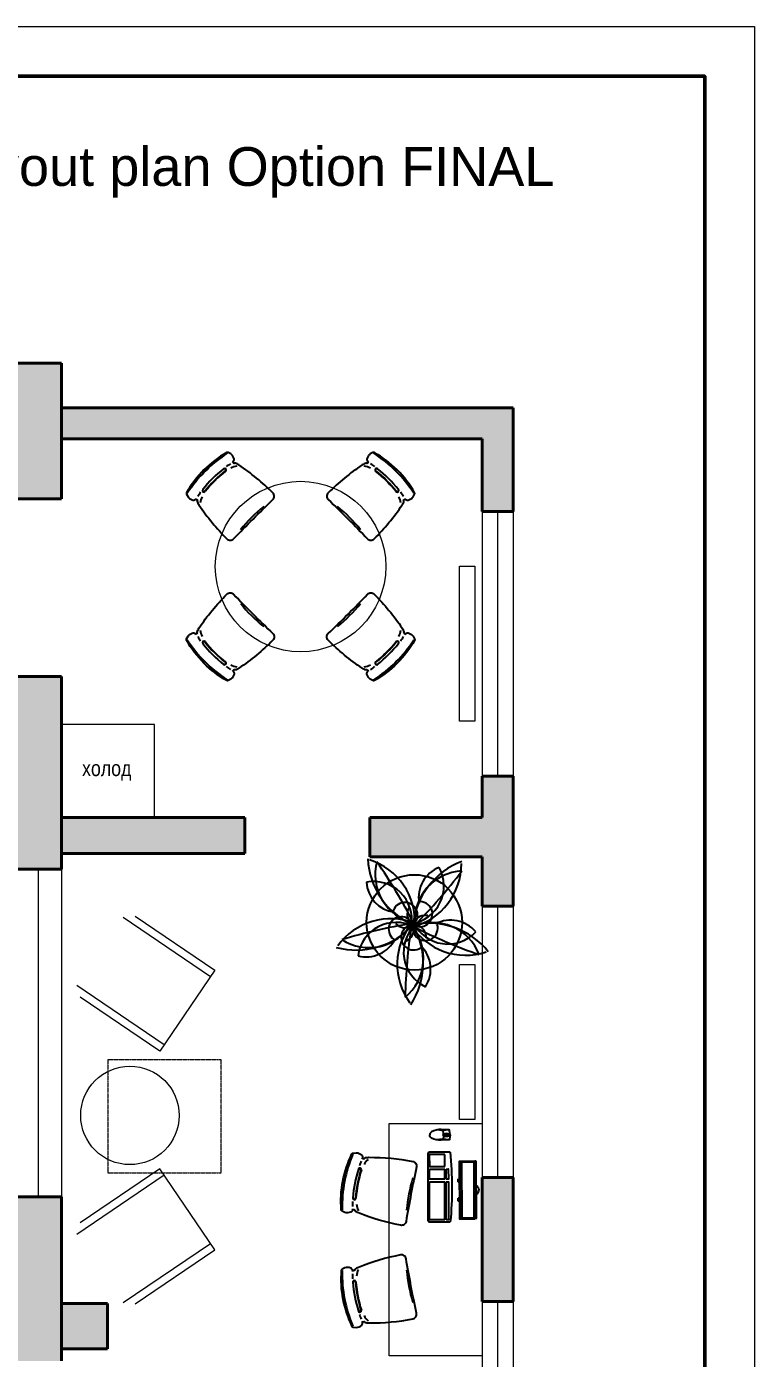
# Model space of a CAD drawing. Header units: millimetres. Extents: x -113694 to 67403, y -186630 to 63734.
# Drawn here: x 32233 to 36929, y -181784 to -173191 of the extents above; entities that cross this region are included whole.
import ezdxf

# ---------------------------------------------------------------- set-up
doc = ezdxf.new("R2010")
doc.units = ezdxf.units.MM
doc.linetypes.add('ACAD_ISO03W100', pattern=[30, 12, -18])
doc.linetypes.add('DASHED2', pattern=[0.375, 0.25, -0.125])
for name, color, linetype, lineweight in [('0.5', 7, 'Continuous', 50), ('01 прерыпистая', 150, 'ACAD_ISO03W100', 20), ('LEST', 32, 'Continuous', 15), ('MEBLEA', 5, 'Continuous', 18), ('STEN', 7, 'Continuous', 40)]:
    doc.layers.add(name, color=color, linetype=linetype, lineweight=lineweight)
doc.layers.add('B-FURNITURE', color=22, linetype='Continuous')
doc.layers.add('mebel', color=5, linetype='Continuous')
doc.layers.add('mobilier st', color=7, linetype='Continuous', lineweight=25, true_color=0xb5f6ac)
doc.styles.get("Standard").update_dxf_attribs({"font": 'arial.ttf'})

# ---------------------------------------------------------------- blocks, each defined once
blk = doc.blocks.new('Comp 01')
at = {"layer": 'B-FURNITURE'}
for points in [[(49359.9, 83983.4), (49729.9, 83983.4)], [(49359.9, 83983.4), (49359.9, 83973.6)], [(49724.5, 83969.9), (49724.5, 83888.6), (49365.2, 83888.6), (49365.2, 83969.9)], [(49729.9, 83983.4), (49729.9, 83973.6)], [(49473.4, 83866.9), (49492.7, 83866.9)], [(49597, 83866.9), (49616.4, 83866.9)]]:
    blk.add_lwpolyline(points, dxfattribs=at)
for points in [[(49359.9, 83973.6), (49729.9, 83973.6), (49729.9, 83873.6), (49359.9, 83873.6)], [(49363.6, 83969.9), (49726.2, 83969.9), (49726.2, 83886.9), (49363.6, 83886.9)]]:
    blk.add_lwpolyline(points, close=True, dxfattribs=at)
at = {"layer": 'B-FURNITURE', "ltscale": 600}
for points in [[(49789.2, 83815.1), (49789.2, 83681.1, -0.414214), (49779.2, 83671.1), (49349.2, 83671.1, -0.414214), (49339.2, 83681.1), (49339.2, 83815.1)], [(49900.9, 83815.2), (49873.2, 83811.8, 0.305342), (49868, 83807.3), (49866.3, 83758.2, 0.129908), (49880.5, 83695.3, 0.287576), (49900.9, 83684.3, 0.554561)], [(49900.9, 83815.2), (49928.6, 83811.8, -0.305342), (49933.8, 83807.3), (49935.6, 83758.2, -0.129908), (49921.3, 83695.3, -0.287576), (49900.9, 83684.3, -0.554561)]]:
    blk.add_lwpolyline(points, format="xyb", dxfattribs=at)
at = {"layer": 'B-FURNITURE', "color": 253, "ltscale": 600}
for points in [[(49598.9, 83788.7), (49598.9, 83803.1), (49353.5, 83803.1), (49353.5, 83788.7)], [(49353.5, 83788.7), (49598.9, 83788.7)], [(49353.5, 83780.1), (49353.5, 83680.7), (49598.9, 83680.7)], [(49353.5, 83780.1), (49598.9, 83780.1)], [(49598.9, 83680.7), (49598.9, 83780.1)], [(49680.8, 83788.7), (49680.8, 83803.1), (49615.2, 83803.1), (49615.2, 83788.7)], [(49615.2, 83788.7), (49680.8, 83788.7)], [(49615.2, 83780.1), (49680.8, 83780.1)], [(49615.2, 83780.1), (49615.2, 83680.7), (49680.8, 83680.7)], [(49680.8, 83680.7), (49680.8, 83780.1)], [(49774.8, 83680.7), (49697, 83680.7), (49697, 83780.1)], [(49697, 83780.1), (49774.8, 83780)], [(49774.8, 83780), (49774.8, 83680.7)]]:
    blk.add_lwpolyline(points, dxfattribs=at)
for points in [[(49868, 83807.3, -0.060586), (49869.3, 83725.8, 1.11092)], [(49934, 83807.3, 0.060586), (49932.7, 83725.8, -1.11092)], [(49896.3, 83772.2, 0.218143), (49871.1, 83765.5, -2.120989)], [(49905.7, 83772.2, -0.218143), (49930.8, 83765.5, 2.120989)]]:
    blk.add_lwpolyline(points, format="xyb", dxfattribs=at)
at = {"layer": 'B-FURNITURE', "ltscale": 600}
blk.add_arc((49564.2, 81540.6), 2285.5, 84.35039, 95.64961, dxfattribs=at)
at = {"layer": 'B-FURNITURE'}
for start_param, end_param in [(5.879736, 6.686635), (7.484941, 7.521351), (5.045019, 5.08143)]:
    blk.add_ellipse((49544.9, 83802.8), major_axis=(0, 196.3), ratio=0.385319, start_param=start_param, end_param=end_param, dxfattribs=at)
at = {"layer": 'B-FURNITURE', "color": 253, "ltscale": 600}
for centre, major_axis, ratio in [((49900.9, 83791.5), (0, 23.7), 0.333544), ((49901, 83793.9), (0, 10.5), 0.431937)]:
    blk.add_ellipse(centre, major_axis=major_axis, ratio=ratio, dxfattribs=at)
at = {"layer": 'B-FURNITURE'}
for points in [[(49493.7, 83873.6), (49493.4, 83871.4), (49493, 83869.2), (49492.7, 83866.9)], [(49597, 83866.9), (49596.7, 83869.2), (49596.4, 83871.4), (49596, 83873.6)]]:
    blk.add_open_spline(points, degree=3, dxfattribs=at)
blk = doc.blocks.new('z_11')
blk.add_circle((23.6, 531.3), 307.9)
for centre, radius, start, end in [((214.7, 965.3), 491.8, 182.71954, 246.01244), ((-391.3, 536), 418.5, 356.30106, 72.4309), ((92.5, 840.2), 321.6, 165.10216, 256.7123), ((-2925.9, -966.8), 3301.9, 26.90326, 34.9112), ((-33.2, 767.6), 247.4, 278.90326, 28.75671), ((-91.6, 908.3), 418.5, 284.30106, 0.4309), ((503.9, 464.6), 491.8, 110.71954, 174.01244), ((347.2, 542.1), 321.6, 93.10216, 184.7123), ((-2304.1, 2854.4), 3301.9, 314.90326, 322.9112), ((261, 691.3), 210, 111.57797, 189.51753), ((-239.4, 548.1), 247.4, 350.90326, 100.75671), ((-76, 804.3), 210, 183.57797, 261.51753), ((-37, 578.7), 81.4, 222.08208, 159.82012), ((58.5, 584.5), 81.4, 150.08208, 87.82012), ((-350.9, 844.9), 491.8, 254.71954, 318.01244), ((-129.9, 136), 418.5, 68.30106, 144.4309), ((-269.7, 690.1), 321.6, 237.10216, 328.7123), ((516.1, -2739), 3301.9, 98.90326, 106.9112), ((-94.5, 284.2), 247.4, 62.90326, 172.75671), ((-61, 486.2), 81.4, 294.08208, 231.82012), ((331.4, 261), 418.5, 140.30106, 216.4309), ((19.6, 434.7), 81.4, 6.08208, 303.82012), ((201.4, 340.5), 247.4, 134.90326, 244.75671), ((1.4, 508.2), 15.4, 30.01244, 106.83722), ((-411.2, 269.9), 491.8, 326.71954, 30.01244), ((17.9, 500.9), 15.4, 102.01244, 178.83722), ((93.5, 495.5), 81.4, 78.08208, 15.82012), ((30, 514.3), 15.4, 174.01244, 250.83722), ((3.3, 526.2), 15.4, 318.01244, 34.83722), ((117.1, 34.8), 491.8, 38.71954, 102.01244), ((21, 530), 15.4, 246.01244, 322.83722), ((142.4, 207.8), 321.6, 21.10216, 112.7123), ((239.3, 639.2), 247.4, 206.90326, 316.75671), ((257.6, 335.9), 210, 39.57797, 117.51753), ((-238.9, 299.3), 321.6, 309.10216, 40.7123), ((3265.3, -13), 3301.9, 170.90326, 178.9112), ((355, 738.3), 418.5, 212.30106, 288.4309), ((1522.2, 3443.9), 3301.9, 242.90326, 250.9112), ((-287.6, 518.8), 210, 255.57797, 333.51753), ((-81.4, 229.3), 210, 327.57797, 45.51753)]:
    blk.add_arc(centre, radius, start, end)

msp = doc.modelspace()

# ---------------------------------------------------------------- hatches: boundary and pattern name
at = {"layer": 'MEBLEA'}
h = msp.add_hatch(color=256, dxfattribs=at)
h.set_gradient(color1=(147, 149, 152), color2=(147, 149, 152), tint=1)
h.paths.add_polyline_path([(32458.2, -183118.8), (32158.2, -183118.8), (32158.2, -183700.8), (29836.7, -183700.8), (28936.7, -183704.7), (28535.8, -183706.4), (28535.8, -183706), (28523.2, -183700.8), (27515.2, -183700.8), (27087.2, -183700.8), (26487.2, -183700.8), (26487.2, -182195.8), (26187.2, -182195.8), (26187.2, -183695.8), (25702.2, -183695.8), (20706.2, -183695.8), (20706.2, -183322.5), (20706.2, -183240.8), (20406.2, -183240.8), (20406.2, -183995.8), (32458.2, -183995.8)])
h.paths.add_polyline_path([(26487.2, -175762.8), (26587.2, -175762.8), (26587.2, -175362.8), (26187.2, -175362.8), (26187.2, -181165.8), (23014.3, -181165.8), (23014.3, -181465.8), (24695.7, -181465.8), (26487.2, -181465.8)])
h.paths.add_polyline_path([(23014.3, -181165.8), (20406.2, -181165.8), (20406.2, -181920.8), (20706.2, -181920.8), (20706.2, -181465.8), (23014.3, -181465.8)])
h.paths.add_polyline_path([(32458.2, -175362.8), (27372.2, -175362.8), (27372.2, -175762.8), (27618.2, -175762.8), (27618.2, -176490.8), (27718.2, -176490.8), (27718.2, -175605.8), (29573.2, -175605.8), (29573.2, -177190.8), (29933.2, -177190.8), (29933.2, -175614.8), (31369.6, -175614.8), (31369.6, -175612.3), (31968.4, -175614.8), (32158.2, -175614.8), (32158.2, -176238.8), (32458.2, -176238.8)])
h.paths.add_polyline_path([(27718.2, -177609.8), (27710.2, -177190.8), (27626.2, -177190.8), (27618.2, -177396.1), (27618.2, -178059.8), (27718.2, -178059.8)])
h.paths.add_polyline_path([(30533.2, -178059.8), (27618.2, -178059.8), (27618.2, -178159.8), (28168.2, -178159.8), (30533.2, -178159.8), (30533.2, -178119.8)])
h.paths.add_polyline_path([(28268.2, -178159.8), (28168.2, -178159.8), (28168.2, -179059.8), (28168.2, -179159.8), (28268.2, -179159.8)])
h.paths.add_polyline_path([(29933.2, -177190.8), (29833.2, -177190.8), (29833.2, -178059.8), (29933.2, -178059.8)])
h.paths.add_polyline_path([(28168.2, -179059.8), (27618.2, -179059.8), (27618.2, -179159.8), (28168.2, -179159.8)])
h.paths.add_polyline_path([(28168.2, -180227.8), (27618.2, -180227.8), (27618.2, -180327.8), (28168.2, -180327.8)])
h.paths.add_polyline_path([(28268.2, -180227.8), (28168.2, -180227.8), (28168.2, -180327.8), (28168.2, -181227.8), (28268.2, -181227.8)])
h.paths.add_polyline_path([(32458.2, -180740.8), (32158.2, -180740.8), (32158.2, -181227.8), (27618.2, -181227.8), (27618.2, -181327.8), (32158.2, -181327.8), (32158.2, -181799.8), (32458.2, -181799.8)])
h.paths.add_polyline_path([(32158.2, -178059.8), (32033.2, -178059.8), (32033.2, -178159.8), (32158.2, -178159.8)])
h.paths.add_polyline_path([(32458.2, -177383.8), (32158.2, -177383.8), (32158.2, -178159.8), (32158.2, -178626.8), (32458.2, -178626.8)])
h.paths.add_polyline_path([(33641.2, -178294.8), (32458.2, -178294.8), (32458.2, -178526.8), (33641.2, -178526.8)])
h.paths.add_polyline_path([(35372.2, -175649.8), (32458.2, -175649.8), (32458.2, -175849.8), (35172.2, -175849.8), (35172.2, -176319.8), (35372.2, -176319.8)])
h.paths.add_polyline_path([(35372.2, -178026.8), (35172.2, -178026.8), (35172.2, -178294.8), (34447.2, -178294.8), (34447.2, -178546.9), (35172.2, -178546.9), (35172.2, -178865.9), (35372.2, -178865.9)])
h.paths.add_polyline_path([(35372.2, -180617.9), (35172.2, -180617.9), (35172.2, -181417.9), (35372.2, -181417.9)])
h.paths.add_polyline_path([(35372.2, -183210.9), (35172.2, -183210.9), (35172.2, -183602.9), (32458.2, -183602.9), (32458.2, -183802.9), (35372.2, -183802.9)])
h.paths.add_polyline_path([(32755.2, -181430.8), (32458.2, -181430.8), (32458.2, -181722.8), (32755.2, -181722.8)])
h.paths.add_polyline_path([(27718.2, -182195.8), (26487.2, -182195.8), (26487.2, -182295.8), (26648.4, -182295.8), (27718.2, -182295.8)])

# ---------------------------------------------------------------- linework, layer by layer
at = {"layer": '0.5', "linetype": 'ByBlock', "lineweight": 50}
msp.add_lwpolyline([(19203.1, -173511.1), (36609, -173511.1), (36609, -186309.6), (19203.1, -186309.6), (19203.1, -173511.1)], dxfattribs=at)
at = {"layer": '01 прерыпистая', "color": 7, "linetype": 'ByBlock', "ltscale": 5, "true_color": 0xffffff}
msp.add_lwpolyline([(17923.2, -173191.1), (36929, -173191.1), (36929, -186629.6), (17923.2, -186629.6), (17923.2, -173191.1)], dxfattribs=at)
at = {"layer": 'LEST'}
for p, q in [((35172.2, -176319.8), (35172.2, -178026.8)), ((35272.2, -176319.8), (35272.2, -178026.8)), ((35372.2, -176319.8), (35372.2, -178026.8)), ((32308.2, -178626.8), (32308.2, -180740.8)), ((32458.2, -178626.8), (32458.2, -180740.8)), ((35172.2, -178865.9), (35172.2, -180617.9)), ((35272.2, -178865.9), (35272.2, -180617.9)), ((35372.2, -178865.9), (35372.2, -180617.9)), ((35172.2, -181417.9), (35172.2, -183210.9)), ((35272.2, -181417.9), (35272.2, -183210.9)), ((35372.2, -181417.9), (35372.2, -183210.9))]:
    msp.add_line(p, q, dxfattribs=at)
at = {"layer": 'mebel', "linetype": 'Continuous', "lineweight": 13}
for p, q in [((32856.4, -178937.9), (33419.2, -179319.6)), ((32934.1, -178930.2), (33447.3, -179278.2)), ((33447.3, -179278.2), (33092.6, -179801.3)), ((33120.6, -179759.9), (32557.8, -179378.2)), ((33092.6, -179801.3), (32579.4, -179453.3)), ((33120.6, -180602.3), (32557.8, -180984)), ((33092.6, -180561), (32579.4, -180908.9)), ((33447.3, -181084), (33092.6, -180561)), ((32856.4, -181424.3), (33419.2, -181042.7)), ((32934.1, -181432), (33447.3, -181084))]:
    msp.add_line(p, q, dxfattribs=at)
at = {"layer": 'mebel'}
for points in [[(33274.5, -176226, 0.097016), (33288.9, -176238.7, 0.061801), (33306.9, -176246.5, 0.217427), (33325.6, -176240.1), (33335.3, -176247, 0.139898), (33333.9, -176252.3, 0.092124), (33337.9, -176265.3, 0.027034), (33345.1, -176277.2, 0.047681), (33525.7, -176496.8, 0.421772), (33568.7, -176496.3, -0.01197), (33822.2, -176242.8, 0.421772), (33822.7, -176199.8, 0.047681), (33603.1, -176019.2, 0.027034), (33591.1, -176012, 0.092124), (33578.2, -176008, 0.139898), (33572.9, -176009.4), (33566, -175999.8, 0.217427), (33572.4, -175981, 0.061801), (33564.6, -175963, 0.097016), (33551.9, -175948.6), (33534.4, -175939.1, 0.259618), (33524.7, -175939.2, 0.135594), (33265.1, -176198.8, 0.259618), (33265, -176208.5)], [(34449.7, -175948.6, 0.097016), (34437, -175963, 0.061801), (34429.2, -175981, 0.217427), (34435.6, -175999.8), (34428.7, -176009.4, 0.139898), (34423.4, -176008, 0.092124), (34410.5, -176012, 0.027034), (34398.5, -176019.2, 0.047681), (34178.9, -176199.8, 0.421772), (34179.4, -176242.8, -0.01197), (34432.9, -176496.3, 0.421772), (34475.9, -176496.8, 0.047681), (34656.5, -176277.2, 0.027034), (34663.7, -176265.3, 0.092124), (34667.7, -176252.3, 0.139898), (34666.3, -176247), (34676, -176240.1, 0.217427), (34694.7, -176246.5, 0.061801), (34712.7, -176238.7, 0.097016), (34727.1, -176226), (34736.6, -176208.5, 0.259618), (34736.5, -176198.8, 0.135594), (34476.9, -175939.2, 0.259618), (34467.2, -175939.1)], [(33274.5, -177123.8, -0.097016), (33288.9, -177111.1, -0.061801), (33306.9, -177103.3, -0.217427), (33325.6, -177109.7), (33335.3, -177102.8, -0.139898), (33333.9, -177097.5, -0.092124), (33337.9, -177084.6, -0.027034), (33345.1, -177072.6, -0.047681), (33525.7, -176853, -0.421772), (33568.7, -176853.5, 0.01197), (33822.2, -177107, -0.421772), (33822.7, -177150, -0.047681), (33603.1, -177330.6, -0.027034), (33591.1, -177337.8, -0.092124), (33578.2, -177341.8, -0.139898), (33572.9, -177340.4), (33566, -177350.1, -0.217427), (33572.4, -177368.8, -0.061801), (33564.6, -177386.8, -0.097016), (33551.9, -177401.2), (33534.4, -177410.7, -0.259618), (33524.7, -177410.6, -0.135594), (33265.1, -177151, -0.259618), (33265, -177141.3)], [(34449.7, -177401.2, -0.097016), (34437, -177386.8, -0.061801), (34429.2, -177368.8, -0.217427), (34435.6, -177350.1), (34428.7, -177340.4, -0.139898), (34423.4, -177341.8, -0.092124), (34410.5, -177337.8, -0.027034), (34398.5, -177330.6, -0.047681), (34178.9, -177150, -0.421772), (34179.4, -177107, 0.01197), (34432.9, -176853.5, -0.421772), (34475.9, -176853, -0.047681), (34656.5, -177072.6, -0.027034), (34663.7, -177084.6, -0.092124), (34667.7, -177097.5, -0.139898), (34666.3, -177102.8), (34676, -177109.7, -0.217427), (34694.7, -177103.3, -0.061801), (34712.7, -177111.1, -0.097016), (34727.1, -177123.8), (34736.6, -177141.3, -0.259618), (34736.5, -177151, -0.135594), (34476.9, -177410.6, -0.259618), (34467.2, -177410.7)], [(34360.3, -180456.9, -0.097016), (34379, -180461.7, -0.061801), (34395.5, -180472.2, -0.217427), (34400.7, -180491.3), (34411.8, -180495.5, -0.139898), (34415.5, -180491.3, -0.092124), (34428.4, -180487.4, -0.027034), (34442.3, -180486.6, -0.047681), (34725.5, -180512.8, -0.421772), (34749.2, -180548.7, 0.01197), (34681.6, -180900.8, -0.421772), (34646.3, -180925.3, -0.047681), (34373.6, -180844.9, -0.027034), (34361, -180839.1, -0.092124), (34350.4, -180830.6, -0.139898), (34348.5, -180825.4), (34336.7, -180825.2, -0.217427), (34324.7, -180840.9, -0.061801), (34305.5, -180844.6, -0.097016), (34286.4, -180842.1), (34268.7, -180833.1, -0.259618), (34263.3, -180825, -0.135594), (34332.5, -180464.4, -0.259618), (34340.5, -180458.9)], [(34360.3, -181584.9, 0.097016), (34379, -181580.2, 0.061801), (34395.5, -181569.6, 0.217427), (34400.7, -181550.6), (34411.8, -181546.4, 0.139898), (34415.5, -181550.6, 0.092124), (34428.4, -181554.5, 0.027034), (34442.3, -181555.3, 0.047681), (34725.5, -181529, 0.421772), (34749.2, -181493.2, -0.01197), (34681.6, -181141.1, 0.421772), (34646.3, -181116.5, 0.047681), (34373.6, -181196.9, 0.027034), (34361, -181202.8, 0.092124), (34350.4, -181211.3, 0.139898), (34348.5, -181216.5), (34336.7, -181216.7, 0.217427), (34324.7, -181200.9, 0.061801), (34305.5, -181197.3, 0.097016), (34286.4, -181199.7), (34268.7, -181208.8, 0.259618), (34263.3, -181216.9, 0.135594), (34332.5, -181577.5, 0.259618), (34340.5, -181583)]]:
    msp.add_lwpolyline(points, format="xyb", close=True, dxfattribs=at)
for points in [[(34431.2, -176011.4, 0.079153), (34428.7, -176009.4, 0.079153)], [(33337.3, -176244.5, 0.079153), (33335.3, -176247, 0.079153)], [(33337.3, -177105.3, -0.079153), (33335.3, -177102.8, -0.079153)], [(34431.2, -177338.4, -0.079153), (34428.7, -177340.4, -0.079153)], [(34410.9, -180498.5, -0.079153), (34411.8, -180495.5, -0.079153)], [(34410.9, -181543.4, 0.079153), (34411.8, -181546.4, 0.079153)]]:
    msp.add_lwpolyline(points, format="xyb", dxfattribs=at)
for centre, radius, start, end in [((34000.7, -176674.8), 870.4, 122.91782, 147.08218), ((34000.9, -176674.8), 870.4, 32.91782, 57.08218), ((34044.8, -176719), 865.4, 128.68916, 141.31084), ((34044.8, -176719), 847.8, 128.68916, 141.31084), ((34044.8, -176719), 845.4, 128.68916, 141.31084), ((33510.2, -176051.3), 10, 308.68916, 128.68916), ((33508.6, -176049.4), 10, 308.68916, 31.68352), ((33745.3, -176324), 369.5, 122.13434, 127.30121), ((33597.9, -176124.7), 96.9, 94.4982, 119.36162), ((33548.7, -175983.4), 23.8, 300.73933, 316.71765), ((33578, -176018.1), 10.1, 120.39731, 138.50003), ((34403.8, -176124.7), 96.9, 60.63838, 85.5018), ((34452.9, -175983.4), 23.8, 223.28235, 239.26067), ((34256.3, -176324), 369.5, 52.69879, 57.86566), ((34491.4, -176051.3), 10, 51.31084, 231.31084), ((34493, -176049.4), 10, 148.31648, 231.31084), ((33956.8, -176719), 845.4, 38.68916, 51.31084), ((33956.8, -176719), 847.8, 38.68916, 51.31084), ((33956.8, -176719), 865.4, 38.68916, 51.31084), ((33309.3, -176222.8), 23.8, 313.28235, 329.26067), ((33649.9, -176419.4), 369.5, 142.69879, 147.86566), ((33450.6, -176272), 96.9, 150.63838, 175.5018), ((33377.2, -176184.3), 10, 141.31084, 321.31084), ((33375.3, -176182.7), 10, 238.31648, 321.31084), ((34624.4, -176184.3), 10, 218.68916, 38.68916), ((34626.3, -176182.7), 10, 218.68916, 301.68352), ((34551, -176272), 96.9, 4.4982, 29.36162), ((34351.7, -176419.4), 369.5, 32.13434, 37.30121), ((34692.3, -176222.8), 23.8, 210.73933, 226.71765), ((34400.5, -177074.6), 1013, 128.99312, 141.00688), ((33601.2, -177074.6), 1013, 38.99312, 51.00688), ((34657.6, -176252.1), 10.1, 30.39731, 48.50003), ((34400.5, -176275.3), 1013, 218.99312, 231.00688), ((33601.2, -176275.3), 1013, 308.99312, 321.00688), ((33450.6, -177077.9), 96.9, 184.4982, 209.36162), ((34551, -177077.9), 96.9, 330.63838, 355.5018), ((34000.7, -176675), 870.4, 212.91782, 237.08218), ((33309.3, -177127), 23.8, 30.73933, 46.71765), ((33649.9, -176930.4), 369.5, 212.13434, 217.30121), ((33377.2, -177165.5), 10, 38.68916, 218.68916), ((34044.8, -176630.9), 865.4, 218.68916, 231.31084), ((33375.3, -177167.1), 10, 38.68916, 121.68352), ((34044.8, -176630.9), 847.8, 218.68916, 231.31084), ((34044.8, -176630.9), 845.4, 218.68916, 231.31084), ((34000.9, -176675), 870.4, 302.91782, 327.08218), ((33956.8, -176630.9), 845.4, 308.68916, 321.31084), ((33956.8, -176630.9), 847.8, 308.68916, 321.31084), ((33956.8, -176630.9), 865.4, 308.68916, 321.31084), ((34624.4, -177165.5), 10, 321.31084, 141.31084), ((34626.3, -177167.1), 10, 58.31648, 141.31084), ((34351.7, -176930.4), 369.5, 322.69879, 327.86566), ((34657.6, -177097.7), 10.1, 311.49997, 329.60269), ((34692.3, -177127), 23.8, 133.28235, 149.26067), ((33510.2, -177298.5), 10, 231.31084, 51.31084), ((33508.6, -177300.4), 10, 328.31648, 51.31084), ((33745.3, -177025.8), 369.5, 232.69879, 237.86566), ((33597.9, -177225.1), 96.9, 240.63838, 265.5018), ((33548.7, -177366.4), 23.8, 43.28235, 59.26067), ((33578, -177331.7), 10.1, 221.49997, 239.60269), ((34403.8, -177225.1), 96.9, 274.4982, 299.36162), ((34452.9, -177366.4), 23.8, 120.73933, 136.71765), ((34256.3, -177025.8), 369.5, 302.13434, 307.30121), ((34491.4, -177298.5), 10, 128.68916, 308.68916), ((34493, -177300.4), 10, 128.68916, 211.68352), ((35139.4, -180806.1), 870.4, 157.05908, 181.22344), ((34731.1, -180659.1), 369.5, 156.2756, 161.44246), ((34377.2, -180487.5), 23.8, 334.88058, 350.8589), ((34497.2, -180576.9), 96.9, 128.63945, 153.50287), ((35200.7, -180817.8), 865.4, 162.83041, 175.4521), ((35200.7, -180817.8), 847.8, 162.83041, 175.4521), ((35200.7, -180817.8), 845.4, 162.83041, 175.4521), ((34383.4, -180565.3), 10, 342.83041, 162.83041), ((34381.1, -180564.6), 10, 342.83041, 65.82478), ((35694.6, -180912.6), 1013, 163.13438, 175.14814), ((34705.7, -180791.6), 369.5, 176.84005, 182.00692), ((34348, -180750), 10, 175.4521, 355.4521), ((34345.6, -180749.8), 10, 272.45773, 355.4521), ((34458, -180781.4), 96.9, 184.77964, 209.64306), ((34313.4, -180820), 23.8, 347.42361, 3.40193), ((34358.6, -180824.8), 10.1, 165.64122, 183.74395), ((35139.4, -181235.8), 870.4, 178.77656, 202.94092), ((34313.4, -181221.9), 23.8, 356.59807, 12.57639), ((34358.6, -181217.1), 10.1, 176.25605, 194.35878), ((34458, -181260.5), 96.9, 150.35694, 175.22036), ((35694.6, -181129.3), 1013, 184.85186, 196.86562), ((34705.7, -181250.3), 369.5, 177.99308, 183.15995), ((34348, -181291.9), 10, 4.5479, 184.5479), ((35200.7, -181224), 865.4, 184.5479, 197.16959), ((34345.6, -181292.1), 10, 4.5479, 87.54227), ((35200.7, -181224), 847.8, 184.5479, 197.16959), ((35200.7, -181224), 845.4, 184.5479, 197.16959), ((34383.4, -181476.5), 10, 197.16959, 17.16959), ((34381.1, -181477.3), 10, 294.17522, 17.16959), ((34731.1, -181382.8), 369.5, 198.55754, 203.7244), ((34377.2, -181554.3), 23.8, 9.1411, 25.11942), ((34497.2, -181465), 96.9, 206.49713, 231.36055)]:
    msp.add_arc(centre, radius, start, end, dxfattribs=at)
at = {"layer": 'MEBLEA'}
for points in [[(35025.9, -176673.3), (35125.9, -176673.3), (35125.9, -177673.3), (35025.9, -177673.3), (35025.9, -176673.3)], [(35025.9, -179241.9), (35125.9, -179241.9), (35125.9, -180241.9), (35025.9, -180241.9), (35025.9, -179241.9)], [(35025.9, -179241.9), (35125.9, -179241.9), (35125.9, -180241.9), (35025.9, -180241.9), (35025.9, -179241.9)], [(34572.2, -180267.9), (35172.2, -180267.9), (35172.2, -181767.9), (34572.2, -181767.9), (34572.2, -180267.9)]]:
    msp.add_lwpolyline(points, dxfattribs=at)
msp.add_lwpolyline([(32458.2, -178294.8), (33058.2, -178294.8), (33058.2, -177694.8), (32458.2, -177694.8)], close=True, dxfattribs=at)
at = {"layer": 'MEBLEA', "linetype": 'DASHED2'}
msp.add_lwpolyline([(33488.2, -179857.8), (32758.2, -179857.8), (32758.2, -180587.8), (33488.2, -180587.8)], close=True, dxfattribs=at)
at = {"layer": 'MEBLEA'}
for centre, radius in [((34000.8, -176674.9), 550), ((32899.7, -180216.4), 317.3)]:
    msp.add_circle(centre, radius, dxfattribs=at)
at = {"layer": 'STEN'}
for p, q in [((27372.2, -175362.8), (32458.2, -175362.8)), ((32458.2, -176238.8), (32458.2, -175362.8)), ((32458.2, -175649.8), (35372.2, -175649.8)), ((35372.2, -175649.8), (35372.2, -176319.8)), ((32458.2, -175849.8), (35172.2, -175849.8)), ((35172.2, -175849.8), (35172.2, -176319.8)), ((32158.2, -176238.8), (32458.2, -176238.8)), ((35172.2, -176319.8), (35372.2, -176319.8)), ((32158.2, -177383.8), (32458.2, -177383.8)), ((32458.2, -177383.8), (32458.2, -178626.8)), ((35172.2, -178294.8), (35172.2, -178026.8)), ((35172.2, -178026.8), (35372.2, -178026.8)), ((35372.2, -178865.9), (35372.2, -178026.8)), ((32458.2, -178294.8), (33641.2, -178294.8)), ((33641.2, -178294.8), (33641.2, -178526.8)), ((34447.2, -178294.8), (34447.2, -178546.9)), ((34447.2, -178294.8), (35172.2, -178294.8)), ((32458.2, -178526.8), (33641.2, -178526.8)), ((34447.2, -178546.9), (35172.2, -178546.9)), ((35172.2, -178546.9), (35172.2, -178865.9)), ((32158.2, -178626.8), (32458.2, -178626.8)), ((35172.2, -178865.9), (35372.2, -178865.9)), ((35172.2, -180617.9), (35372.2, -180617.9)), ((35172.2, -180617.9), (35172.2, -181417.9)), ((35372.2, -180617.9), (35372.2, -181417.9)), ((32158.2, -180740.8), (32458.2, -180740.8)), ((32458.2, -180740.8), (32458.2, -181799.8)), ((32458.2, -181430.8), (32755.2, -181430.8)), ((32755.2, -181430.8), (32755.2, -181722.8)), ((35172.2, -181417.9), (35372.2, -181417.9)), ((32755.2, -181722.8), (32458.2, -181722.8))]:
    msp.add_line(p, q, dxfattribs=at)

# ---------------------------------------------------------------- block references
at = {"layer": 'mebel', "linetype": 'Continuous', "lineweight": 13}
msp.add_blockref('z_11', (34711.5, -179502.3), dxfattribs=at)
at = {"layer": 'mobilier st', "xscale": -1, "rotation": 270.137400949289}
msp.add_blockref('Comp 01', (-48729.5, -230443.6), dxfattribs=at)

# ---------------------------------------------------------------- texts
msp.add_text('Furniture layout plan Option FINAL', height=250).set_placement((30243.2, -174218.6))
at = {"layer": 'mebel', "linetype": 'Continuous', "lineweight": 13, "insert": (32590.9, -177926.7), "char_height": 100, "attachment_point": 1}
msp.add_mtext_dynamic_manual_height_columns('{\\fArial Narrow|b0|i0|c204|p34;холод}', width=2930.267, gutter_width=12.5, heights=[0], dxfattribs=at)

doc.saveas('drawing.dxf')
